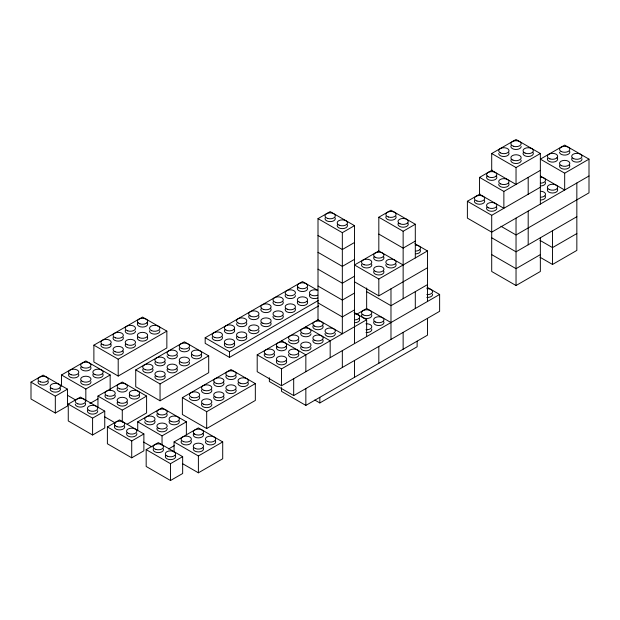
<?xml version="1.0" encoding="UTF-8"?>
<svg xmlns="http://www.w3.org/2000/svg" width="620" height="620" viewBox="0 0 620 620"><rect width="100%" height="100%" fill="white"/><g stroke="black" fill="none" stroke-linecap="round" stroke-linejoin="round"><path stroke-width="0.93" d="M93.883 345.162L142.53 317.076L166.85 331.119L166.85 347.967L118.203 376.053L93.883 362.01L93.883 345.162L118.203 359.205L166.85 331.119M31 382.137L43.16 375.115L67.487 389.159L67.487 406.015L55.319 413.036L31 398.993L31 382.137L55.319 396.18L67.487 389.159M318.006 218.628L342.333 232.671L342.333 333.785L318.006 319.742L318.006 218.628L330.173 211.606L354.493 225.649L354.493 343.612M61.512 386.206L61.512 374.976L85.831 360.933L110.158 374.976L110.158 389.957M342.333 232.671L354.493 225.649M403.139 264.972L378.82 250.929L378.82 217.225L390.98 210.203L415.299 224.246L415.299 257.951M540.353 153.52L516.034 167.563L516.034 184.411L491.707 170.368L491.707 153.52L516.034 139.477L540.353 153.52L540.353 204.073M61.512 374.976L85.831 389.019L110.158 374.976M68.262 404.108L80.422 397.087L104.749 411.13L104.749 427.978L92.589 435L68.262 420.957L68.262 404.108L92.589 418.151L104.749 411.13M354.493 242.505L342.333 249.527L318.006 235.484M135.733 369.9L184.38 341.814L208.7 355.857L208.7 372.705L160.053 400.791L135.733 386.748L135.733 369.9L160.053 383.943L208.7 355.857M97.952 407.325L97.952 396.087L122.279 382.044L146.599 396.087L146.599 412.943L127.147 424.173M540.353 170.368L503.866 191.433L503.866 208.289L479.547 194.246L479.547 177.39L492.125 170.128M89.892 403.527L97.999 398.846M318.688 305.9L229.501 357.391L205.181 343.348L205.181 337.729L302.475 281.558L317.572 290.276M354.493 259.354L342.333 266.375L318.006 252.332M378.82 217.225L403.139 231.268L415.299 224.246M378.82 250.929L354.493 264.972L378.82 279.015L427.467 250.929L427.467 301.483M589 175.987L491.707 232.159L467.387 218.116L467.387 201.267L479.965 193.998M97.952 396.087L122.279 410.13L146.599 396.087M354.493 276.202L342.333 283.224L318.006 269.181M415.299 241.103L403.139 248.124L378.82 234.081M205.181 337.729L229.501 351.772L318.409 300.444M107.392 426.932L119.551 419.911L143.879 433.954L143.879 450.802L131.719 457.824L107.392 443.781L107.392 426.932L131.719 440.975L143.879 433.954M354.493 293.058L342.333 300.08L318.006 286.037M467.387 201.267L491.707 215.31L540.353 187.225M589 159.138L564.681 145.096L540.353 159.138L564.681 173.181L589 159.138L589 192.835L516.034 234.965L500.929 226.254M137.725 430.249L137.725 421.825L162.045 407.782L186.372 421.825L186.372 434.93M182.365 397.645L231.012 369.559L255.332 383.602L255.332 400.45L206.685 428.536L182.365 414.493L182.365 397.645L206.685 411.688L255.332 383.602M269.359 377.781L269.359 381.533L293.686 395.576L439.627 311.317L439.627 294.461L281.526 385.741L257.199 371.698L257.199 354.849L318.432 319.502M354.493 309.907L342.333 316.928L318.006 302.885M354.493 281.821L378.82 295.864L427.467 267.778M356.593 314.317L366.653 308.504L390.98 322.547M137.725 421.825L162.045 435.868L186.372 421.825M257.199 354.849L281.526 368.892L366.653 319.742L366.653 336.59M427.467 284.634L390.98 305.699L366.653 291.656M146.173 449.632L158.333 442.61L182.66 456.653L182.66 473.502L170.492 480.523L146.173 466.48L146.173 449.632L170.492 463.675L182.66 456.653M174.065 452.213L174.065 441.921L198.392 427.878L222.712 441.921L222.712 458.769L198.392 472.812L182.458 463.613M168.532 448.973L174.212 445.695M576.84 216.713L516.034 251.821L491.707 237.778M540.353 254.626L516.034 268.669L491.707 254.626M576.84 233.562L552.513 247.605L539.935 240.343M174.065 441.921L198.392 455.964L222.712 441.921M281.526 387.616L281.526 391.36L305.846 405.403L427.467 335.188L427.467 318.331M491.707 215.31L491.707 271.483L516.034 285.526L540.353 271.483L540.353 237.778M539.935 257.192L552.513 264.461L576.84 250.418L576.84 183.008M314.805 400.039L319.835 402.946L417.128 346.774L417.128 341.155M540.353 175.987L564.681 190.03L564.681 173.181M491.707 153.52L516.034 167.563M479.547 177.39L503.866 191.433M414.881 243.668L427.467 250.929M427.048 287.2L439.627 294.461M354.074 312.48L366.653 319.742M305.846 326.763L330.173 340.806L330.173 357.655M281.526 340.806L305.846 354.849L305.846 371.698M67.386 395.219L75.772 400.063M104.664 416.818L115.568 423.111M143.592 442.06L151.985 446.904M552.513 230.756L552.513 264.461M528.193 177.39L528.193 194.246M528.193 211.095L528.193 244.799M516.034 218.116L516.034 285.526M415.299 291.656L415.299 308.504M403.139 231.268L403.139 298.677M403.139 332.374L403.139 349.231M390.98 288.842L390.98 339.404M378.82 279.015L378.82 295.864M378.82 346.417L378.82 363.274M366.653 287.913L366.653 308.504M354.493 360.468L354.493 377.317M342.333 350.633L342.333 367.49M319.835 397.327L319.835 402.946M305.846 388.554L305.846 405.403M293.686 378.719L293.686 395.576M281.526 368.892L281.526 385.741M229.501 351.772L229.501 357.391M206.685 411.688L206.685 428.536M198.392 455.964L198.392 472.812M170.492 463.675L170.492 480.523M162.045 435.868L162.045 445.23M160.053 383.943L160.053 400.791M131.719 440.975L131.719 457.824M122.279 410.13L122.279 422.305M118.203 359.205L118.203 376.053M92.589 418.151L92.589 435M85.831 389.019L85.831 401.186M55.319 396.18L55.319 413.036M135.486 344.759A5.162 2.976 0 0 1 129.712 348.115A5.162 2.976 0 0 1 125.597 344.022M123.194 337.365A5.162 2.976 0 0 1 118.203 341.116A5.162 2.976 0 0 1 113.22 337.365M110.515 343.666A5.162 2.976 0 0 1 106.043 348.138A5.162 2.976 0 0 1 101.579 343.666M122.969 351.029A5.162 2.976 0 0 1 118.893 355.128A5.162 2.976 0 0 1 113.088 351.796M135.524 331.119A5.162 2.976 0 0 1 129.696 334.072A5.162 2.976 0 0 1 125.387 330.344M147.289 336.986A5.162 2.976 0 0 1 142.546 341.116A5.162 2.976 0 0 1 137.756 337.001M159.805 330.716A5.162 2.976 0 0 1 154.706 334.095A5.162 2.976 0 0 1 149.575 330.731M147.002 322.601A5.162 2.976 0 0 1 142.53 327.073A5.162 2.976 0 0 1 138.058 322.601M521.141 160.146A5.162 2.976 0 0 1 515.367 163.494A5.162 2.976 0 0 1 511.26 159.41M508.85 152.745A5.162 2.976 0 0 1 504.541 156.472A5.162 2.976 0 0 1 498.705 153.52M532.952 152.373A5.162 2.976 0 0 1 528.209 156.496A5.162 2.976 0 0 1 523.419 152.388M521.188 146.498A5.162 2.976 0 0 1 515.36 149.451A5.162 2.976 0 0 1 511.043 145.723M496.178 175.902A5.162 2.976 0 0 1 491.707 180.374A5.162 2.976 0 0 1 487.235 175.902M508.632 183.264A5.162 2.976 0 0 1 504.556 187.364A5.162 2.976 0 0 1 498.751 184.032M569.439 165.013A5.162 2.976 0 0 1 564.688 169.136A5.162 2.976 0 0 1 559.907 165.029M556.985 157.643A5.162 2.976 0 0 1 553.187 162.091A5.162 2.976 0 0 1 547.53 158.364M581.955 158.736A5.162 2.976 0 0 1 576.182 162.091A5.162 2.976 0 0 1 572.066 158.007M569.664 151.342A5.162 2.976 0 0 1 565.347 155.07A5.162 2.976 0 0 1 559.519 152.117M484.53 200.493A5.162 2.976 0 0 1 479.547 204.244A5.162 2.976 0 0 1 474.564 200.493M496.465 207.142A5.162 2.976 0 0 1 491.722 211.265A5.162 2.976 0 0 1 486.933 207.15M541.012 191.286A5.162 2.976 0 0 1 545.515 194.238A5.162 2.976 0 0 1 541.043 197.199M540.353 177.219A5.162 2.976 0 0 1 545.515 180.203A5.162 2.976 0 0 1 540.353 183.179M557.279 188.883A5.162 2.976 0 0 1 552.529 193.006A5.162 2.976 0 0 1 547.739 188.899M545.112 195.905A5.162 2.976 0 0 1 541.043 200.004M545.337 182.241A5.162 2.976 0 0 1 540.353 185.984M347.091 224.502A5.162 2.976 0 0 1 342.349 228.633A5.162 2.976 0 0 1 337.559 224.517M335.156 217.86A5.162 2.976 0 0 1 330.173 221.611A5.162 2.976 0 0 1 325.19 217.86M395.963 216.458A5.162 2.976 0 0 1 390.98 220.201A5.162 2.976 0 0 1 385.997 216.458M407.906 223.099A5.162 2.976 0 0 1 403.155 227.222A5.162 2.976 0 0 1 398.365 223.115M383.579 270.847A5.162 2.976 0 0 1 378.836 274.97A5.162 2.976 0 0 1 374.046 270.863M371.644 264.197A5.162 2.976 0 0 1 366.653 267.949A5.162 2.976 0 0 1 361.669 264.197M395.738 263.826A5.162 2.976 0 0 1 391.67 267.925A5.162 2.976 0 0 1 385.865 264.593M383.284 256.463A5.162 2.976 0 0 1 378.82 260.927A5.162 2.976 0 0 1 374.348 256.463M420.065 249.783A5.162 2.976 0 0 1 415.989 253.882M415.966 245.163A5.162 2.976 0 0 1 420.461 248.108A5.162 2.976 0 0 1 415.989 251.069M175.258 455.506A5.162 2.976 0 0 1 170.508 459.629A5.162 2.976 0 0 1 165.726 455.522M163.316 448.857A5.162 2.976 0 0 1 158.333 452.608A5.162 2.976 0 0 1 153.349 448.857M85.405 403.333A5.162 2.976 0 0 1 81.096 407.061A5.162 2.976 0 0 1 75.268 404.108M97.697 410.727A5.162 2.976 0 0 1 91.931 414.082A5.162 2.976 0 0 1 87.815 409.99M127.038 401.962A5.162 2.976 0 0 1 122.295 406.092A5.162 2.976 0 0 1 117.506 401.977M115.103 395.32A5.162 2.976 0 0 1 110.12 399.071A5.162 2.976 0 0 1 105.129 395.32M139.198 394.94A5.162 2.976 0 0 1 134.455 399.071A5.162 2.976 0 0 1 129.665 394.956M127.441 389.065A5.162 2.976 0 0 1 121.605 392.026A5.162 2.976 0 0 1 117.296 388.298M359.259 318.595A5.162 2.976 0 0 1 355.183 322.695M355.151 313.976A5.162 2.976 0 0 1 359.654 316.921A5.162 2.976 0 0 1 355.183 319.881M124.542 426.157A5.162 2.976 0 0 1 118.885 429.885A5.162 2.976 0 0 1 115.088 425.436M136.834 433.55A5.162 2.976 0 0 1 131.06 436.906A5.162 2.976 0 0 1 126.945 432.814M322.478 325.275A5.162 2.976 0 0 1 318.006 329.739A5.162 2.976 0 0 1 313.542 325.275M335.288 333.389A5.162 2.976 0 0 1 330.189 336.761A5.162 2.976 0 0 1 325.05 333.405M154.868 421.05A5.162 2.976 0 0 1 150.559 424.778A5.162 2.976 0 0 1 144.724 421.825M167.16 428.443A5.162 2.976 0 0 1 161.386 431.799A5.162 2.976 0 0 1 157.279 427.715M167.028 414.028A5.162 2.976 0 0 1 162.045 417.779A5.162 2.976 0 0 1 157.061 414.028M178.971 420.678A5.162 2.976 0 0 1 174.22 424.801A5.162 2.976 0 0 1 169.438 420.693M298.67 340.031A5.162 2.976 0 0 1 294.361 343.759A5.162 2.976 0 0 1 288.525 340.806M310.961 347.433A5.162 2.976 0 0 1 305.187 350.781A5.162 2.976 0 0 1 301.072 346.696M322.772 339.659A5.162 2.976 0 0 1 318.021 343.782A5.162 2.976 0 0 1 313.24 339.675M311.007 333.785A5.162 2.976 0 0 1 305.172 336.738A5.162 2.976 0 0 1 300.863 333.01M274.35 354.074A5.162 2.976 0 0 1 269.359 357.825A5.162 2.976 0 0 1 264.376 354.074M286.285 360.724A5.162 2.976 0 0 1 281.542 364.847A5.162 2.976 0 0 1 276.752 360.739M298.445 353.702A5.162 2.976 0 0 1 294.376 357.802A5.162 2.976 0 0 1 288.571 354.469M285.99 346.34A5.162 2.976 0 0 1 281.526 350.804A5.162 2.976 0 0 1 277.055 346.34M191.216 441.146A5.162 2.976 0 0 1 186.233 444.896A5.162 2.976 0 0 1 181.249 441.146M203.151 447.795A5.162 2.976 0 0 1 198.408 451.918A5.162 2.976 0 0 1 193.618 447.811M215.31 440.774A5.162 2.976 0 0 1 211.242 444.873A5.162 2.976 0 0 1 205.437 441.541M202.856 433.403A5.162 2.976 0 0 1 198.392 437.875A5.162 2.976 0 0 1 193.921 433.403M432.582 294.066A5.162 2.976 0 0 1 426.808 297.414M426.777 288.703A5.162 2.976 0 0 1 432.621 291.648A5.162 2.976 0 0 1 426.808 294.608M371.644 314.759A5.162 2.976 0 0 1 366.653 318.51A5.162 2.976 0 0 1 361.669 314.759M383.579 321.4A5.162 2.976 0 0 1 378.836 325.531A5.162 2.976 0 0 1 374.046 321.416M371.767 329.173A5.162 2.976 0 0 1 365.994 332.522M365.971 323.81A5.162 2.976 0 0 1 371.814 326.756A5.162 2.976 0 0 1 365.994 329.716M235.995 375.805A5.162 2.976 0 0 1 231.012 379.556A5.162 2.976 0 0 1 226.029 375.805M199.508 396.87A5.162 2.976 0 0 1 195.199 400.597A5.162 2.976 0 0 1 189.364 397.645M223.611 396.498A5.162 2.976 0 0 1 218.868 400.621A5.162 2.976 0 0 1 214.078 396.506M247.938 382.455A5.162 2.976 0 0 1 243.187 386.578A5.162 2.976 0 0 1 238.398 382.47M211.8 404.263A5.162 2.976 0 0 1 206.026 407.619A5.162 2.976 0 0 1 201.919 403.527M223.316 382.106A5.162 2.976 0 0 1 218.852 386.578A5.162 2.976 0 0 1 214.381 382.106M235.771 389.476A5.162 2.976 0 0 1 231.702 393.576A5.162 2.976 0 0 1 225.897 390.236M211.676 389.848A5.162 2.976 0 0 1 206.685 393.599A5.162 2.976 0 0 1 201.702 389.848M48.143 381.37A5.162 2.976 0 0 1 43.16 385.121A5.162 2.976 0 0 1 38.176 381.37M60.086 388.012A5.162 2.976 0 0 1 55.335 392.142A5.162 2.976 0 0 1 50.553 388.027M78.655 374.201A5.162 2.976 0 0 1 72.997 377.929A5.162 2.976 0 0 1 69.207 373.488M90.946 381.602A5.162 2.976 0 0 1 85.173 384.95A5.162 2.976 0 0 1 81.065 380.866M90.822 367.179A5.162 2.976 0 0 1 85.831 370.93A5.162 2.976 0 0 1 80.848 367.179M102.757 373.829A5.162 2.976 0 0 1 98.014 377.952A5.162 2.976 0 0 1 93.225 373.844M177.204 355.09A5.162 2.976 0 0 1 172.895 358.81A5.162 2.976 0 0 1 167.059 355.857M189.364 348.068A5.162 2.976 0 0 1 184.38 351.811A5.162 2.976 0 0 1 179.397 348.068M189.495 362.483A5.162 2.976 0 0 1 183.722 365.831A5.162 2.976 0 0 1 179.606 361.747M201.306 354.71A5.162 2.976 0 0 1 196.555 358.833A5.162 2.976 0 0 1 191.766 354.725M164.525 361.39A5.162 2.976 0 0 1 160.727 365.831A5.162 2.976 0 0 1 155.07 362.111M176.979 368.753A5.162 2.976 0 0 1 172.228 372.876A5.162 2.976 0 0 1 167.447 368.768M152.876 369.132A5.162 2.976 0 0 1 147.893 372.876A5.162 2.976 0 0 1 142.91 369.132M164.819 375.774A5.162 2.976 0 0 1 160.069 379.897A5.162 2.976 0 0 1 155.287 375.79M295.469 295.601A5.162 2.976 0 0 1 289.633 298.553A5.162 2.976 0 0 1 285.324 294.826M270.746 322.54A5.162 2.976 0 0 1 266.003 326.663A5.162 2.976 0 0 1 261.214 322.555M246.644 322.912A5.162 2.976 0 0 1 242.335 326.639A5.162 2.976 0 0 1 236.507 323.687M282.906 315.518A5.162 2.976 0 0 1 278.837 319.618A5.162 2.976 0 0 1 273.033 316.285M307.458 287.804A5.162 2.976 0 0 1 301.8 291.532A5.162 2.976 0 0 1 298.003 287.091M307.233 301.475A5.162 2.976 0 0 1 302.483 305.598A5.162 2.976 0 0 1 297.701 301.49M317.789 297.957A5.162 2.976 0 0 1 311.504 297.972A5.162 2.976 0 0 1 309.861 294.469M283.131 301.847A5.162 2.976 0 0 1 278.147 305.598A5.162 2.976 0 0 1 273.164 301.847M317.789 295.151A5.162 2.976 0 0 1 310.837 294.81A5.162 2.976 0 0 1 310.822 290.788A5.162 2.976 0 0 1 317.765 290.423M258.935 330.313A5.162 2.976 0 0 1 253.162 333.661A5.162 2.976 0 0 1 249.054 329.577M234.259 343.604A5.162 2.976 0 0 1 229.516 347.727A5.162 2.976 0 0 1 224.727 343.62M258.811 315.89A5.162 2.976 0 0 1 253.828 319.641A5.162 2.976 0 0 1 248.837 315.89M246.427 336.583A5.162 2.976 0 0 1 241.676 340.706A5.162 2.976 0 0 1 236.887 336.598M233.972 329.22A5.162 2.976 0 0 1 230.175 333.661A5.162 2.976 0 0 1 224.517 329.933M270.452 308.156A5.162 2.976 0 0 1 265.988 312.62A5.162 2.976 0 0 1 261.516 308.156M295.074 308.497A5.162 2.976 0 0 1 290.323 312.62A5.162 2.976 0 0 1 285.533 308.512M222.324 336.954A5.162 2.976 0 0 1 217.341 340.706A5.162 2.976 0 0 1 212.358 336.954M115.08 351.742A5.162 2.976 0 0 0 123.326 349.75A5.162 2.976 0 0 0 116.219 346.619A5.162 2.976 0 0 0 115.08 351.742M115.63 337.908A5.162 2.976 0 0 0 123.365 335.327A5.162 2.976 0 0 0 115.63 332.746A5.162 2.976 0 0 0 115.63 337.908M103.463 344.929A5.162 2.976 0 0 0 111.205 342.349A5.162 2.976 0 0 0 103.463 339.768A5.162 2.976 0 0 0 103.463 344.929M127.24 344.72A5.162 2.976 0 0 0 135.486 342.728A5.162 2.976 0 0 0 128.379 339.597A5.162 2.976 0 0 0 127.24 344.72M139.95 323.865A5.162 2.976 0 0 0 147.692 321.284A5.162 2.976 0 0 0 139.95 318.703A5.162 2.976 0 0 0 139.95 323.865M139.399 337.699A5.162 2.976 0 0 0 147.645 335.707A5.162 2.976 0 0 0 140.538 332.576A5.162 2.976 0 0 0 139.399 337.699M127.79 330.886A5.162 2.976 0 0 0 135.524 328.305A5.162 2.976 0 0 0 127.79 325.725A5.162 2.976 0 0 0 127.79 330.886M151.559 330.677A5.162 2.976 0 0 0 159.813 328.685A5.162 2.976 0 0 0 152.706 325.554A5.162 2.976 0 0 0 151.559 330.677M500.216 152.815A5.162 2.976 0 0 0 508.85 151.482A5.162 2.976 0 0 0 502.533 147.831A5.162 2.976 0 0 0 500.216 152.815M512.903 160.1A5.162 2.976 0 0 0 521.149 158.108A5.162 2.976 0 0 0 514.042 154.984A5.162 2.976 0 0 0 512.903 160.1M525.062 153.078A5.162 2.976 0 0 0 533.308 151.086A5.162 2.976 0 0 0 526.202 147.963A5.162 2.976 0 0 0 525.062 153.078M513.453 146.266A5.162 2.976 0 0 0 521.188 143.685A5.162 2.976 0 0 0 513.453 141.104A5.162 2.976 0 0 0 513.453 146.266M488.056 176.692A5.162 2.976 0 0 0 496.69 175.351A5.162 2.976 0 0 0 490.374 171.701A5.162 2.976 0 0 0 488.056 176.692M500.735 183.97A5.162 2.976 0 0 0 508.989 181.986A5.162 2.976 0 0 0 501.882 178.855A5.162 2.976 0 0 0 500.735 183.97M549.932 158.906A5.162 2.976 0 0 0 557.675 156.325A5.162 2.976 0 0 0 549.932 153.744A5.162 2.976 0 0 0 549.932 158.906M561.55 165.718A5.162 2.976 0 0 0 569.796 163.726A5.162 2.976 0 0 0 562.689 160.596A5.162 2.976 0 0 0 561.55 165.718M573.709 158.697A5.162 2.976 0 0 0 581.955 156.705A5.162 2.976 0 0 0 574.849 153.574A5.162 2.976 0 0 0 573.709 158.697M561.03 151.412A5.162 2.976 0 0 0 569.664 150.079A5.162 2.976 0 0 0 563.34 146.429A5.162 2.976 0 0 0 561.03 151.412M476.966 201.035A5.162 2.976 0 0 0 484.708 198.454A5.162 2.976 0 0 0 476.966 195.874A5.162 2.976 0 0 0 476.966 201.035M488.575 207.847A5.162 2.976 0 0 0 496.821 205.856A5.162 2.976 0 0 0 489.722 202.725A5.162 2.976 0 0 0 488.575 207.847M549.382 189.588A5.162 2.976 0 0 0 557.636 187.604A5.162 2.976 0 0 0 550.529 184.473A5.162 2.976 0 0 0 549.382 189.588M339.202 225.207A5.162 2.976 0 0 0 347.448 223.223A5.162 2.976 0 0 0 340.341 220.092A5.162 2.976 0 0 0 339.202 225.207M327.592 218.403A5.162 2.976 0 0 0 335.327 215.822A5.162 2.976 0 0 0 327.592 213.241A5.162 2.976 0 0 0 327.592 218.403M388.399 217A5.162 2.976 0 0 0 396.141 214.419A5.162 2.976 0 0 0 388.399 211.838A5.162 2.976 0 0 0 388.399 217M400.009 223.804A5.162 2.976 0 0 0 408.262 221.821A5.162 2.976 0 0 0 401.156 218.69A5.162 2.976 0 0 0 400.009 223.804M364.079 264.74A5.162 2.976 0 0 0 371.814 262.167A5.162 2.976 0 0 0 364.079 259.586A5.162 2.976 0 0 0 364.079 264.74M375.689 271.552A5.162 2.976 0 0 0 383.935 269.568A5.162 2.976 0 0 0 376.828 266.437A5.162 2.976 0 0 0 375.689 271.552M387.849 264.531A5.162 2.976 0 0 0 396.095 262.547A5.162 2.976 0 0 0 388.988 259.416A5.162 2.976 0 0 0 387.849 264.531M375.17 257.246A5.162 2.976 0 0 0 383.803 255.913A5.162 2.976 0 0 0 377.479 252.263A5.162 2.976 0 0 0 375.17 257.246M167.369 456.212A5.162 2.976 0 0 0 175.615 454.228A5.162 2.976 0 0 0 168.508 451.096A5.162 2.976 0 0 0 167.369 456.212M155.752 449.399A5.162 2.976 0 0 0 163.494 446.818A5.162 2.976 0 0 0 155.752 444.246A5.162 2.976 0 0 0 155.752 449.399M77.841 403.876A5.162 2.976 0 0 0 85.583 401.295A5.162 2.976 0 0 0 77.841 398.714A5.162 2.976 0 0 0 77.841 403.876M89.458 410.688A5.162 2.976 0 0 0 97.704 408.696A5.162 2.976 0 0 0 90.598 405.565A5.162 2.976 0 0 0 89.458 410.688M107.539 395.862A5.162 2.976 0 0 0 115.274 393.281A5.162 2.976 0 0 0 107.539 390.701A5.162 2.976 0 0 0 107.539 395.862M119.149 402.675A5.162 2.976 0 0 0 127.394 400.683A5.162 2.976 0 0 0 120.288 397.552A5.162 2.976 0 0 0 119.149 402.675M131.308 395.653A5.162 2.976 0 0 0 139.554 393.661A5.162 2.976 0 0 0 132.455 390.53A5.162 2.976 0 0 0 131.308 395.653M119.699 388.841A5.162 2.976 0 0 0 127.441 386.26A5.162 2.976 0 0 0 119.699 383.679A5.162 2.976 0 0 0 119.699 388.841M116.978 426.7A5.162 2.976 0 0 0 124.713 424.119A5.162 2.976 0 0 0 116.978 421.538A5.162 2.976 0 0 0 116.978 426.7M128.588 433.512A5.162 2.976 0 0 0 136.834 431.52A5.162 2.976 0 0 0 129.727 428.389A5.162 2.976 0 0 0 128.588 433.512M314.363 326.058A5.162 2.976 0 0 0 322.997 324.725A5.162 2.976 0 0 0 316.673 321.075A5.162 2.976 0 0 0 314.363 326.058M327.042 333.343A5.162 2.976 0 0 0 335.288 331.351A5.162 2.976 0 0 0 328.181 328.228A5.162 2.976 0 0 0 327.042 333.343M147.304 421.592A5.162 2.976 0 0 0 155.047 419.012A5.162 2.976 0 0 0 147.304 416.431A5.162 2.976 0 0 0 147.304 421.592M158.914 428.404A5.162 2.976 0 0 0 167.167 426.413A5.162 2.976 0 0 0 160.061 423.282A5.162 2.976 0 0 0 158.914 428.404M158.402 414.098A5.162 2.976 0 0 0 167.028 412.765A5.162 2.976 0 0 0 160.712 409.115A5.162 2.976 0 0 0 158.402 414.098M171.081 421.383A5.162 2.976 0 0 0 179.327 419.391A5.162 2.976 0 0 0 172.221 416.26A5.162 2.976 0 0 0 171.081 421.383M291.106 340.574A5.162 2.976 0 0 0 298.848 337.993A5.162 2.976 0 0 0 291.106 335.412A5.162 2.976 0 0 0 291.106 340.574M302.715 347.386A5.162 2.976 0 0 0 310.969 345.394A5.162 2.976 0 0 0 303.862 342.271A5.162 2.976 0 0 0 302.715 347.386M303.265 333.552A5.162 2.976 0 0 0 311.007 330.971A5.162 2.976 0 0 0 303.265 328.391A5.162 2.976 0 0 0 303.265 333.552M314.882 340.365A5.162 2.976 0 0 0 323.129 338.373A5.162 2.976 0 0 0 316.022 335.25A5.162 2.976 0 0 0 314.882 340.365M265.716 354.144A5.162 2.976 0 0 0 274.35 352.811A5.162 2.976 0 0 0 268.026 349.161A5.162 2.976 0 0 0 265.716 354.144M278.396 361.429A5.162 2.976 0 0 0 286.642 359.437A5.162 2.976 0 0 0 279.535 356.314A5.162 2.976 0 0 0 278.396 361.429M277.876 347.123A5.162 2.976 0 0 0 286.51 345.79A5.162 2.976 0 0 0 280.186 342.139A5.162 2.976 0 0 0 277.876 347.123M290.555 354.408A5.162 2.976 0 0 0 298.801 352.416A5.162 2.976 0 0 0 291.695 349.293A5.162 2.976 0 0 0 290.555 354.408M183.652 441.688A5.162 2.976 0 0 0 191.386 439.107A5.162 2.976 0 0 0 183.652 436.526A5.162 2.976 0 0 0 183.652 441.688M195.261 448.5A5.162 2.976 0 0 0 203.507 446.509A5.162 2.976 0 0 0 196.4 443.385A5.162 2.976 0 0 0 195.261 448.5M194.742 434.194A5.162 2.976 0 0 0 203.376 432.861A5.162 2.976 0 0 0 197.059 429.211A5.162 2.976 0 0 0 194.742 434.194M207.421 441.479A5.162 2.976 0 0 0 215.667 439.487A5.162 2.976 0 0 0 208.568 436.364A5.162 2.976 0 0 0 207.421 441.479M375.689 322.106A5.162 2.976 0 0 0 383.935 320.122A5.162 2.976 0 0 0 376.828 316.99A5.162 2.976 0 0 0 375.689 322.106M363.01 314.828A5.162 2.976 0 0 0 371.644 313.488A5.162 2.976 0 0 0 365.32 309.845A5.162 2.976 0 0 0 363.01 314.828M191.944 397.412A5.162 2.976 0 0 0 199.687 394.832A5.162 2.976 0 0 0 191.944 392.251A5.162 2.976 0 0 0 191.944 397.412M215.721 397.203A5.162 2.976 0 0 0 223.967 395.211A5.162 2.976 0 0 0 216.861 392.08A5.162 2.976 0 0 0 215.721 397.203M203.562 404.225A5.162 2.976 0 0 0 211.808 402.233A5.162 2.976 0 0 0 204.701 399.102A5.162 2.976 0 0 0 203.562 404.225M240.041 383.16A5.162 2.976 0 0 0 248.294 381.168A5.162 2.976 0 0 0 241.188 378.037A5.162 2.976 0 0 0 240.041 383.16M228.431 376.348A5.162 2.976 0 0 0 236.174 373.767A5.162 2.976 0 0 0 228.431 371.186A5.162 2.976 0 0 0 228.431 376.348M216.272 383.369A5.162 2.976 0 0 0 224.014 380.788A5.162 2.976 0 0 0 216.272 378.208A5.162 2.976 0 0 0 216.272 383.369M227.881 390.181A5.162 2.976 0 0 0 236.127 388.19A5.162 2.976 0 0 0 229.02 385.059A5.162 2.976 0 0 0 227.881 390.181M204.112 390.391A5.162 2.976 0 0 0 211.846 387.81A5.162 2.976 0 0 0 204.112 385.229A5.162 2.976 0 0 0 204.112 390.391M52.196 388.724A5.162 2.976 0 0 0 60.442 386.733A5.162 2.976 0 0 0 53.335 383.602A5.162 2.976 0 0 0 52.196 388.724M40.579 381.912A5.162 2.976 0 0 0 48.321 379.332A5.162 2.976 0 0 0 40.579 376.751A5.162 2.976 0 0 0 40.579 381.912M82.189 367.249A5.162 2.976 0 0 0 90.822 365.916A5.162 2.976 0 0 0 84.498 362.266A5.162 2.976 0 0 0 82.189 367.249M71.091 374.744A5.162 2.976 0 0 0 78.833 372.163A5.162 2.976 0 0 0 71.091 369.59A5.162 2.976 0 0 0 71.091 374.744M82.708 381.556A5.162 2.976 0 0 0 90.954 379.572A5.162 2.976 0 0 0 83.847 376.441A5.162 2.976 0 0 0 82.708 381.556M94.868 374.534A5.162 2.976 0 0 0 103.114 372.55A5.162 2.976 0 0 0 96.007 369.419A5.162 2.976 0 0 0 94.868 374.534M181.8 348.611A5.162 2.976 0 0 0 189.542 346.03A5.162 2.976 0 0 0 181.8 343.449A5.162 2.976 0 0 0 181.8 348.611M181.249 362.437A5.162 2.976 0 0 0 189.495 360.453A5.162 2.976 0 0 0 182.389 357.322A5.162 2.976 0 0 0 181.249 362.437M168.57 355.151A5.162 2.976 0 0 0 177.204 353.819A5.162 2.976 0 0 0 170.88 350.168A5.162 2.976 0 0 0 168.57 355.151M157.472 362.654A5.162 2.976 0 0 0 165.215 360.073A5.162 2.976 0 0 0 157.472 357.492A5.162 2.976 0 0 0 157.472 362.654M156.93 376.479A5.162 2.976 0 0 0 165.176 374.496A5.162 2.976 0 0 0 158.069 371.365A5.162 2.976 0 0 0 156.93 376.479M145.312 369.675A5.162 2.976 0 0 0 153.055 367.094A5.162 2.976 0 0 0 145.312 364.513A5.162 2.976 0 0 0 145.312 369.675M193.409 355.415A5.162 2.976 0 0 0 201.655 353.431A5.162 2.976 0 0 0 194.556 350.3A5.162 2.976 0 0 0 193.409 355.415M169.09 369.458A5.162 2.976 0 0 0 177.335 367.474A5.162 2.976 0 0 0 170.229 364.343A5.162 2.976 0 0 0 169.09 369.458M287.726 295.368A5.162 2.976 0 0 0 295.469 292.795A5.162 2.976 0 0 0 287.726 290.214A5.162 2.976 0 0 0 287.726 295.368M299.344 302.18A5.162 2.976 0 0 0 307.59 300.196A5.162 2.976 0 0 0 300.483 297.065A5.162 2.976 0 0 0 299.344 302.18M262.857 323.245A5.162 2.976 0 0 0 271.103 321.261A5.162 2.976 0 0 0 263.996 318.13A5.162 2.976 0 0 0 262.857 323.245M238.018 322.981A5.162 2.976 0 0 0 246.644 321.648A5.162 2.976 0 0 0 240.328 317.998A5.162 2.976 0 0 0 238.018 322.981M250.178 315.96A5.162 2.976 0 0 0 258.811 314.627A5.162 2.976 0 0 0 252.487 310.976A5.162 2.976 0 0 0 250.178 315.96M275.017 316.223A5.162 2.976 0 0 0 283.262 314.239A5.162 2.976 0 0 0 276.163 311.108A5.162 2.976 0 0 0 275.017 316.223M298.825 287.874A5.162 2.976 0 0 0 307.458 286.541A5.162 2.976 0 0 0 301.134 282.89A5.162 2.976 0 0 0 298.825 287.874M275.567 302.389A5.162 2.976 0 0 0 283.309 299.817A5.162 2.976 0 0 0 275.567 297.236A5.162 2.976 0 0 0 275.567 302.389M287.176 309.202A5.162 2.976 0 0 0 295.43 307.218A5.162 2.976 0 0 0 288.323 304.087A5.162 2.976 0 0 0 287.176 309.202M250.697 330.266A5.162 2.976 0 0 0 258.943 328.282A5.162 2.976 0 0 0 251.836 325.151A5.162 2.976 0 0 0 250.697 330.266M226.37 344.309A5.162 2.976 0 0 0 234.616 342.325A5.162 2.976 0 0 0 227.517 339.194A5.162 2.976 0 0 0 226.37 344.309M225.851 330.003A5.162 2.976 0 0 0 234.484 328.67A5.162 2.976 0 0 0 228.168 325.019A5.162 2.976 0 0 0 225.851 330.003M238.529 337.288A5.162 2.976 0 0 0 246.783 335.304A5.162 2.976 0 0 0 239.677 332.173A5.162 2.976 0 0 0 238.529 337.288M214.76 337.497A5.162 2.976 0 0 0 222.503 334.924A5.162 2.976 0 0 0 214.76 332.343A5.162 2.976 0 0 0 214.76 337.497M263.407 309.411A5.162 2.976 0 0 0 271.149 306.838A5.162 2.976 0 0 0 263.407 304.257A5.162 2.976 0 0 0 263.407 309.411"/></g></svg>
